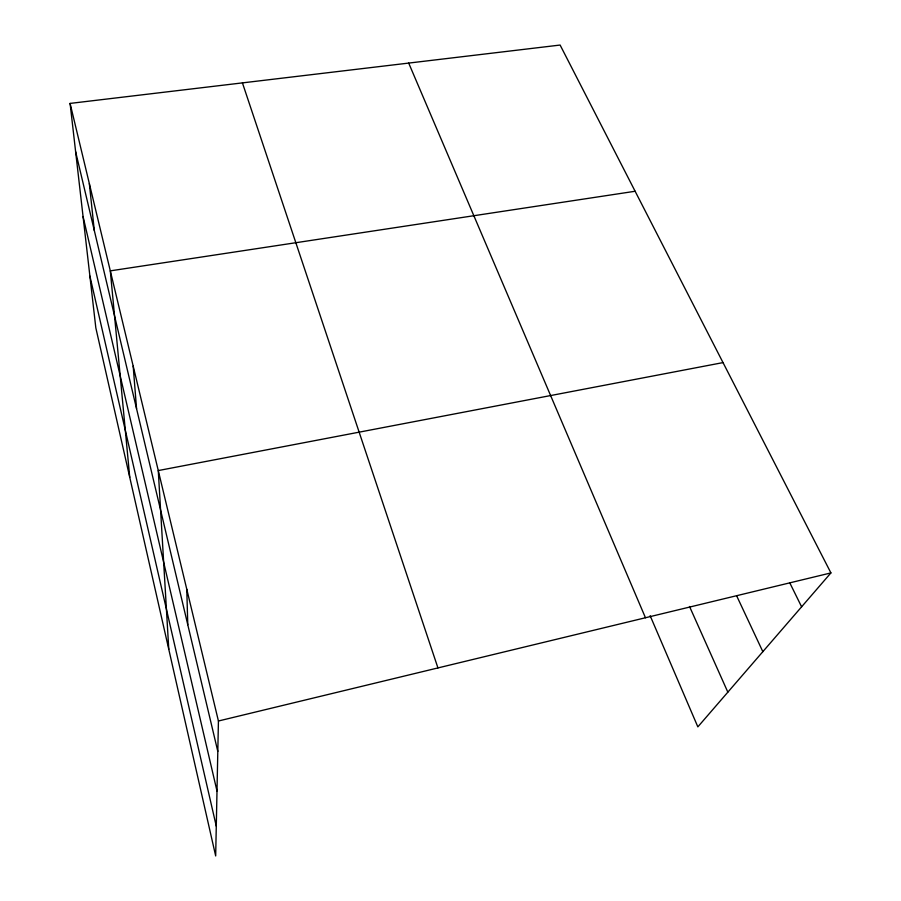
<?xml version="1.0" encoding="UTF-8"?>
<svg xmlns="http://www.w3.org/2000/svg" width="901" height="901" viewBox="0 0 901 901"><rect width="100%" height="100%" fill="white"/><g stroke="black" fill="none" stroke-linecap="round" stroke-linejoin="round"><path stroke-width="1.35" d="M70.087 103.412L218.425 721.003L215.677 855.95L95.833 327.885L70.087 103.412L560.118 45.05L830.913 572.912L697.847 726.87L650.139 615.687M218.425 721.003L830.913 572.912M723.019 362.596L158.272 470.57L168.78 649.317M635.126 191.26L110.305 270.863L129.744 477.327M789.85 582.992L801.608 606.812M736.59 595.685L762.843 651.671M689.524 606.463L727.839 692.159M408.694 63.081L645.465 617.748M242.425 82.881L437.942 667.934M75.616 151.661L217.805 751.389M83.05 216.51L216.995 790.999M89.886 276.066L216.285 826.194M89.345 183.613L94.29 230.431M133.179 366.133L136.558 408.682M186.777 589.254L187.78 624.753"/></g></svg>
